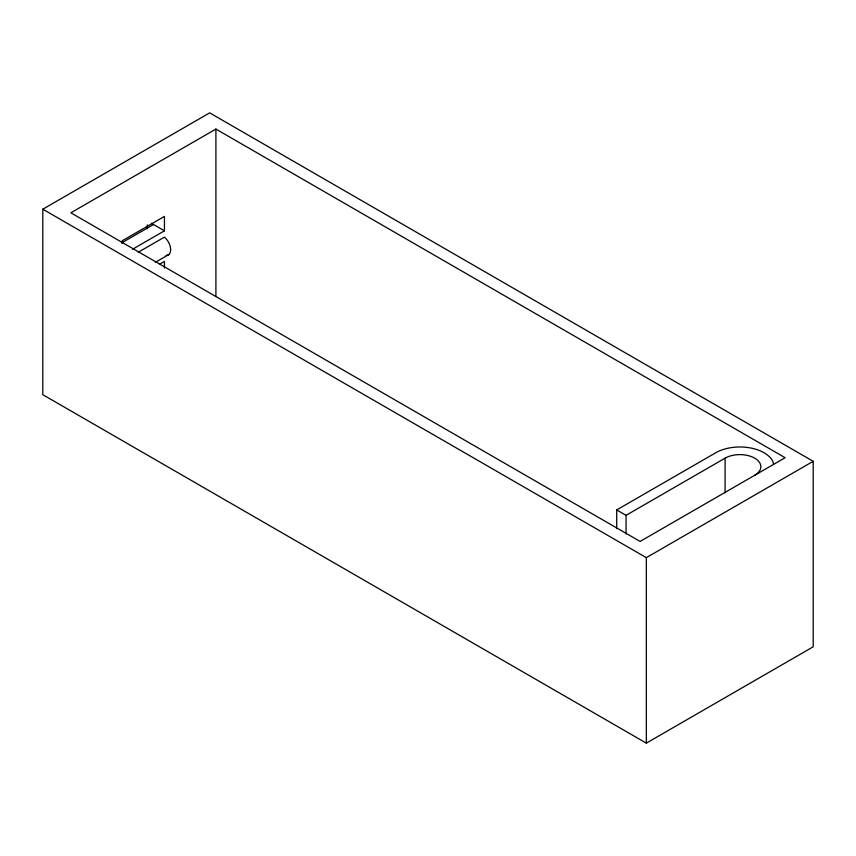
<?xml version="1.0" encoding="UTF-8"?>
<svg xmlns="http://www.w3.org/2000/svg" width="856" height="856" viewBox="0 0 856 856"><rect width="100%" height="100%" fill="white"/><g stroke="black" fill="none" stroke-linecap="round" stroke-linejoin="round"><path stroke-width="1.28" d="M42.8 209.206L209.667 112.864L813.2 461.309L813.2 646.794L646.333 743.136L42.8 394.691L42.8 209.206L646.333 557.652L813.2 461.309M215.905 129.074L70.866 212.812L640.095 541.441L785.134 457.714L215.905 129.074L215.905 296.55M121.659 242.911L153.524 224.518M132.573 249.214L164.438 230.82L164.438 216.407L122.333 240.718L122.333 243.339M138.265 252.231L164.438 237.123A11.299 6.527 60 0 1 170.633 248.657A11.299 6.527 60 0 1 166.139 255.43M155.268 262.364L168.932 254.478M159.89 264.055L164.438 261.433L164.438 267.981M616.705 528.612L616.705 509.93L715.734 452.76A34.187 19.742 0 0 1 772.925 461.609L773.557 464.391M616.705 509.93L626.057 515.333L725.086 458.163A20.951 12.102 0 0 1 754.714 458.163A20.951 12.102 0 0 1 754.714 475.273M151.448 223.309L164.438 230.82M725.086 458.163L725.086 492.853M646.333 557.652L646.333 743.136M626.057 515.333L626.057 534.016M147.286 224.903L147.286 228.894"/></g></svg>
